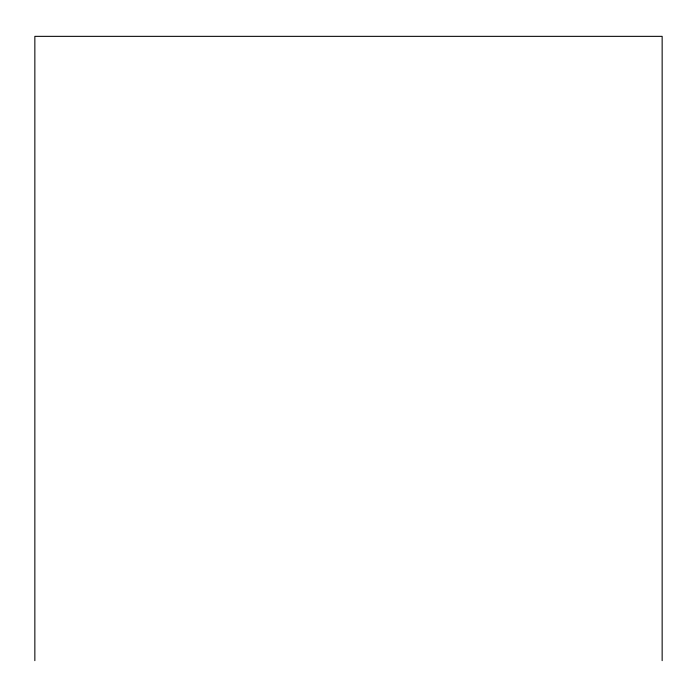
<?xml version="1.0" encoding="UTF-8"?>
<svg xmlns="http://www.w3.org/2000/svg" width="697" height="697" viewBox="0 0 697 697"><rect width="100%" height="100%" fill="white"/><g stroke="black" fill="none" stroke-linecap="round" stroke-linejoin="round"><path stroke-width="1.05" d="M662.15 660.651L662.15 36.349L34.85 36.349L34.85 660.651"/></g></svg>
